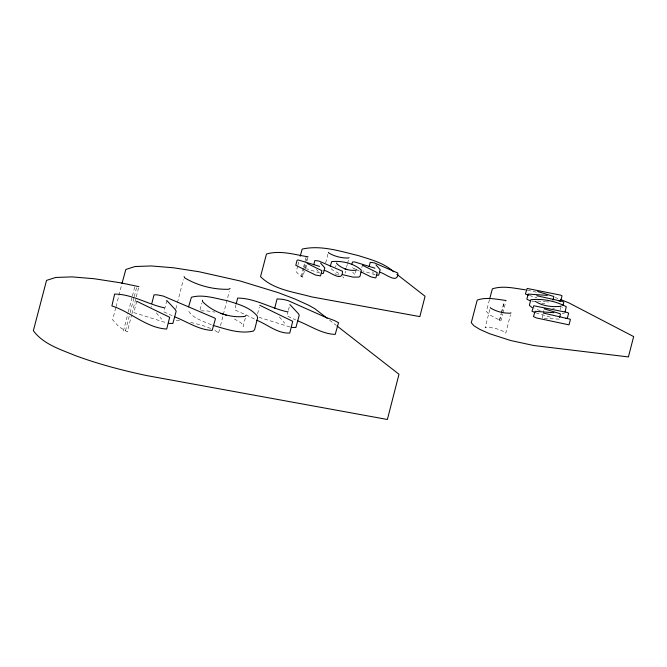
<?xml version="1.0" encoding="UTF-8"?>
<svg xmlns="http://www.w3.org/2000/svg" width="667" height="667" viewBox="0 0 667 667"><rect width="100%" height="100%" fill="white"/><g stroke="black" fill="none" stroke-linecap="round" stroke-linejoin="round"><path stroke-width="0.5" stroke-dasharray="3.33 2.5" d="M115.75 307.712L112.656 319.776L118.809 326.68L127.289 331.866L131.674 314.782M116.008 306.712L121.686 284.601M123.403 331.049L128.047 312.965M128.306 311.956L132.174 296.882M132.433 295.881L135.017 285.835M125.488 330.765L129.873 313.682M130.132 312.673L134.009 297.599M134.267 296.598L136.585 287.552M131.933 313.773L138.644 287.652M136.718 301.267L133.809 312.598L166.9 322.961M166.817 300.534L163.907 311.864L173.587 316.366M175.888 308.746L177.18 303.718M177.439 302.71L183.375 279.598M200.092 309.721L201.784 303.118M219.468 329.648L218.434 333.667L217.967 332.441L214.274 330.023M220.502 325.629L223.078 315.574M223.337 314.574L229.273 291.462M235.968 304.702L234.959 309.955L244.397 314.199M245.323 318.059L243.138 326.555L242.721 324.846L241.004 322.828L232.316 317.717M257.587 313.782L259.288 307.17M297.715 265.933L296.223 271.744L298.991 274.854L302.81 277.189L304.802 269.435M297.966 264.966L298.708 262.056M288.177 311.155L286.968 315.875L295.739 319.96M288.419 310.213L289.386 306.436M301.059 276.822L303.302 268.101M303.552 267.133L305.044 261.314M305.294 260.347L306.286 256.47M302.001 276.688L303.994 268.943M304.235 267.967L307.22 256.345M305.044 268.467L306.045 264.591M307.037 260.714L308.037 256.837M305.744 268.518L306.612 265.116M325.654 262.973L327.897 254.252M335.568 267.225L336.01 265.524M345.064 273.153L345.564 271.211M346.565 267.342L347.307 264.432M347.557 263.465L348.549 259.588M356.253 269.701L354.944 274.796L352.685 272.169M361.772 267.775L362.423 265.224M489.411 299.85L486.426 311.472L489.203 314.582L500.892 320.852L502.635 314.065M489.828 309.413L485.101 327.83L485.601 327.455C492.446 327.239 499.683 329.056 505.544 332.616L505.761 333.167L510.48 314.749M499.3 320.602L501.042 313.815M501.292 312.848L504.027 302.193M499.7 320.31L501.442 313.523M501.684 312.556L504.427 301.893M502.885 313.098L505.869 301.467M543.155 313.073L543.805 310.53M542.088 318.176L543.18 313.932M560.147 309.721L560.722 307.47M562.498 307.27L561.839 307.587M559.171 319.134L544.105 318.351M564.399 313.14L562.164 313.465M200.917 310.864L207.545 310.972L214.907 312.106M176.221 320.635L180.123 320.76M546.34 301.801L548.708 301.993M537.494 301.025L545.556 301.734M527.43 290.203L537.319 292.388M531.816 301.042L534.851 301.676M541.587 303.11L545.364 303.91M190.729 322.403L202.61 325.471L212.581 329.148M289.962 326.972L258.746 317.225M552.584 308.104L554.394 308.579M540.378 310.664L534.659 308.796M334.934 273.812L336.702 274.312M375.188 274.787L362.806 270.877M319.81 272.986L306.587 268.793M529.306 295.481L536.86 297.732M535.909 312.806L552.593 317.809M337.51 274.579L339.136 275.129M555.378 297.615L557.946 298.491M211.322 324.804C203.193 321.027 191.796 318.309 187.877 309.621M338.944 273.378L332.591 270.068L330.182 267.767M355.428 269.201L351.167 267.083M356.303 269.585L360.263 271.536M246.165 314.966L254.961 319.301M342.713 276.755L343.822 277.997M329.548 320.152L336.085 325.246M372.453 271.869L373.653 273.287M316.475 269.36L318.284 271.486M279.373 316.908L284.726 323.203M156.32 312.89L161.672 319.185M151.117 306.195L151.334 307.137"/><path stroke-width="1" d="M561.155 305.769L561.022 306.32C552.593 307.187 542.513 306.236 535.376 301.351M121.944 283.6L125.846 269.46L135.067 266.525L151.284 265.958L173.395 267.775L199.141 271.761L239.928 280.924L278.397 292.696L294.847 298.966L308.663 305.244L314.841 308.696L327.097 318.242M151.851 303.36L154.027 294.864L156.887 294.806L163.165 296.04L214.282 317.851L215.474 318.668L212.148 330.382C198.616 329.915 186.835 321.477 174.487 316.783M188.611 306.787L191.396 297.257C202.985 294.039 215.483 298.491 226.997 300.609C237.635 304.044 249.875 306.995 257.22 316.016L257.562 318.176L254.652 329.498L253.435 331.057C239.853 334.217 225.996 329.098 213.023 325.371M236.21 303.76L237.66 298.099C254.852 298.057 270.91 308.387 287.635 311.881M274.662 308.321L277.088 298.883L283.15 299.383L288.027 300.6L325.663 317.317L334.292 320.51L338.536 322.686L335.201 334.4C321.669 333.934 309.888 325.496 297.549 320.794M300.208 256.245L302.159 249.108C320.66 244.856 339.92 251.192 358.012 255.503C370.435 259.455 383.775 262.756 393.655 271.777M313.748 264.782L314.841 260.539L318.951 261.064L342.496 271.244C342.763 283.45 329.056 270.794 324.104 270.427M330.29 266.325L331.657 261.614C341.696 260.572 353.618 263.182 361.272 270.052L360.122 276.121L358.929 277.063L353.177 277.138L342.538 274.646M351.817 264.541L352.476 261.989L354.736 261.956L374.962 268.192M369.126 266.592L370.218 262.348L374.329 262.873L397.865 273.053C398.141 285.259 384.434 272.603 379.481 272.236M489.661 298.883L492.371 288.836C503.101 285.384 514.674 288.352 525.579 289.837M553.001 300.108L553.877 296.715L553.377 296.356L537.635 291.504M559.605 317.434L560.48 314.04L559.98 313.682L544.239 308.829M562.94 305.569L563.807 302.176L562.456 301.426L536.793 295.748M565.091 311.956L566.266 306.695C555.753 301.109 542.488 298.357 530.724 299.791L529.373 305.344L532.191 307.687M246.048 315.233L245.031 316.408C230.123 318.292 213.04 312.364 202.551 301.592L202.518 300.283M356.253 269.701L355.794 270.235C349.083 271.077 341.396 268.409 336.677 263.565L336.66 262.973M230.048 288.444L228.948 289.261C213.732 289.761 197.64 285.709 184.609 277.805L184.15 276.588M349.049 257.645L348.558 258.012C341.704 258.237 334.467 256.42 328.606 252.86L328.397 252.309M510.98 312.815L510.488 313.182C503.643 313.407 496.398 311.581 490.537 308.029L490.328 307.479M547.29 295.389L528.156 294.08L526.847 299.183L529.79 300.617M553.893 312.715L535.167 311.314L533.45 316.508L536.393 317.942L569.009 324.854L570.41 319.501L570.018 319.159L543.397 313.081M376.838 275.179L378.689 275.221L380.173 269.718L375.971 264.899M321.461 273.378L323.312 273.412L324.804 267.909L320.594 263.09M291.787 327.414L295.906 327.489L299.216 315.266L298.449 313.723L289.878 304.552M168.734 323.395L172.853 323.478L176.163 311.256L175.388 309.705L166.817 300.534M558.963 301.059L560.714 300.95L562.023 295.856L560.805 295.173L527.172 288.436L525.396 293.964L528.481 295.206M565.566 318.384L567.325 318.276L568.634 313.182L567.409 312.498L533.775 305.761L531.999 311.289L535.084 312.531M506.12 300.5C496.632 299.325 486.501 296.815 477.213 300.092L471.277 322.736L474.045 325.846L479.94 329.448L489.586 333.725L510.53 340.478L533.742 345.514L628.422 356.928L633.65 336.585L568.926 302.901L560.33 299.383M308.037 256.837C294.489 254.577 280.032 250.058 266.475 254.027L260.539 276.663C273.753 289.853 294.155 291.971 311.431 296.84L419.851 316.608L425.071 296.265L396.873 274.295M138.903 286.643L120.594 282.808L94.089 278.714L71.978 276.888L55.761 277.464L46.548 280.39L33.35 330.707C43.363 344.247 60.255 349.333 75.129 355.528C98.324 364.09 122.278 370.393 146.44 375.529L387.377 419.476L398.991 374.254L336.902 325.88M344.922 268.901L346.682 269.443M220.877 313.44L223.812 314.357M319.593 266.383L298.483 260.03L297.098 260.18L295.789 265.283L315.608 275.071L320.544 275.913L321.878 270.627L307.053 263.415M164.582 307.862C147.849 304.377 131.799 294.039 114.607 294.08L111.898 305.945C130.674 311.864 146.782 328.047 166.7 329.039L169.676 317.292L136.718 301.267M224.787 314.657L226.405 315.266M362.423 265.224L377.23 272.628L375.921 277.722L375.371 277.897L370.985 276.88L361.13 271.978M259.771 305.286L292.73 321.311L289.753 333.05C277.747 333.792 267.4 324.445 256.778 320.235"/></g></svg>
